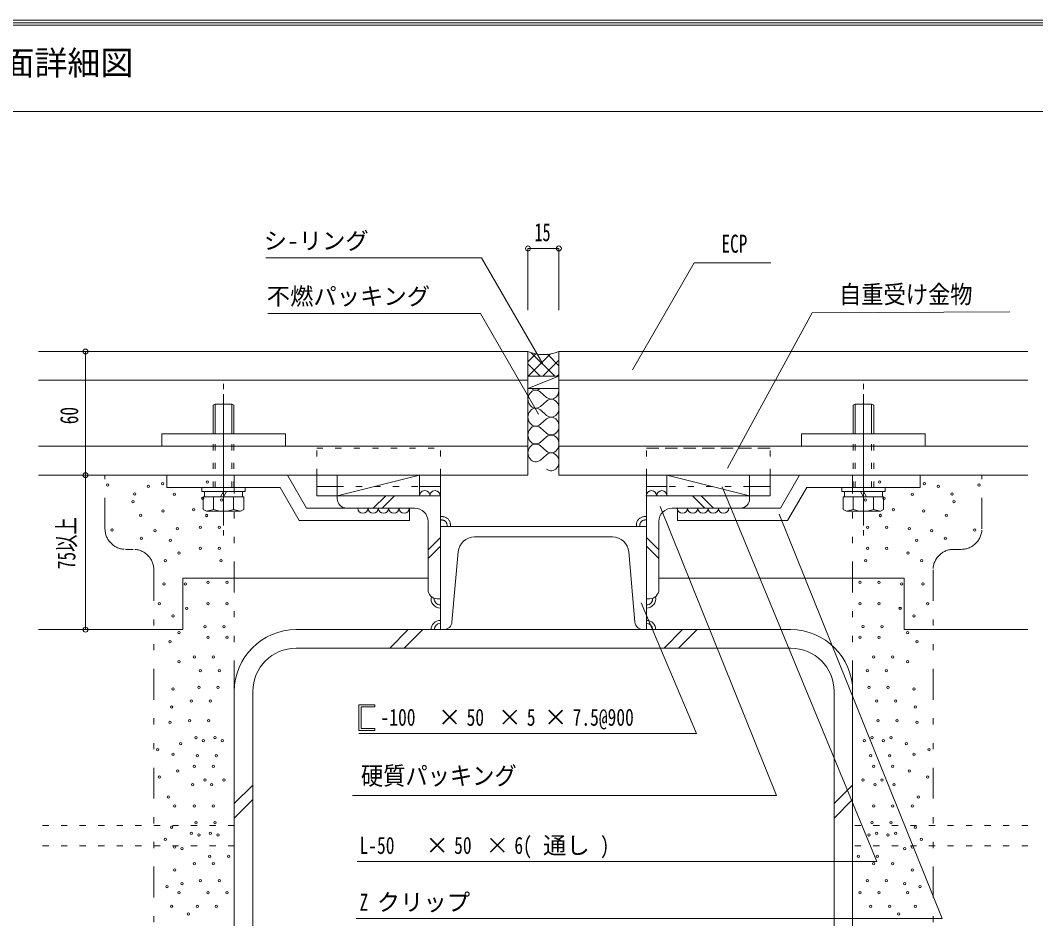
# Model space of a CAD drawing. Units: millimetres, scale not verified. Extents: x -1209 to 1209, y -852 to 852.
# Drawn here: x -93.2 to 399.3, y 416.4 to 852.4 of the extents above; entities that cross this region are included whole.
import ezdxf
from ezdxf.enums import TextEntityAlignment as Align

# ---------------------------------------------------------------- set-up
doc = ezdxf.new("R2010")
doc.units = ezdxf.units.MM
doc.header["$LTSCALE"] = 3
doc.linetypes.add('USER1', pattern=[3, 1, -2])
doc.linetypes.add('USER6', pattern=[16, 5, -3, 1, -3, 1, -3])
for name, color, linetype, lineweight in [('0-1_0-0WAKU', 7, 'Continuous', 18), ('0-2_0-1AL', 5, 'Continuous', 18), ('0-3_0-2SUNPO', 7, 'Continuous', 18), ('0-4_0-3STEEL', 6, 'Continuous', 18), ('0-5_0-4KANAMONO', 6, 'Continuous', 18), ('0-6_0-5FUKUSIZA', 3, 'Continuous', 18), ('0-7_0-6HIFUKU', 4, 'Continuous', 18), ('0-8_0-7KUTAI', 6, 'Continuous', 18)]:
    doc.layers.add(name, color=color, linetype=linetype, lineweight=lineweight)
doc.styles.add('ＭＳ ゴシック', font='')
doc.styles.get('ＭＳ ゴシック').set_extended_font_data('MS Gothic')

msp = doc.modelspace()

# ---------------------------------------------------------------- linework, layer by layer
at = {"layer": '0-1_0-0WAKU'}
for p, q in [((-1209.414, 852.414), (1209.414, 852.414)), ((-1208.207, 851.207), (1208.207, 851.207)), ((-1207, 850), (1207, 850)), ((-1207, 808.159), (1207, 808.159))]:
    msp.add_line(p, q, dxfattribs=at)
at = {"layer": '0-2_0-1AL'}
for p, q in [((-84.445, 691.682), (153.055, 691.682)), ((153.055, 691.666), (153.058, 631.667)), ((168.054, 691.667), (168.058, 631.667)), ((168.055, 691.682), (395.555, 691.682)), ((-84.445, 677.684), (153.055, 677.684)), ((168.055, 677.684), (395.555, 677.684)), ((-84.445, 645.683), (153.055, 645.683)), ((168.055, 645.683), (395.555, 645.683)), ((-84.445, 631.682), (153.055, 631.682)), ((168.055, 631.682), (395.555, 631.682))]:
    msp.add_line(p, q, dxfattribs=at)
at = {"layer": '0-3_0-2SUNPO'}
for p, q in [((153.054, 741.683), (153.054, 711.683)), ((203.688, 682.757), (233.693, 734.727)), ((233.693, 734.727), (270.893, 734.727)), ((130.009, 710.097), (26.9, 710.097)), ((158.217, 661.239), (130.009, 710.097)), ((249.894, 635.124), (290.913, 710.46)), ((386.768, 710.91), (290.913, 710.46)), ((-61.598, 691.683), (-61.598, 631.683)), ((-61.598, 556.684), (-61.598, 631.682)), ((247.24, 626.006), (322.287, 444.091)), ((217.212, 616.396), (273.675, 476.138)), ((274.927, 612.808), (353.936, 416.489)), ((207.935, 569.769), (234.835, 506.324)), ((-61.598, 556.684), (-25.555, 556.684)), ((72.142, 520.189), (70.99, 520.189)), ((72.142, 508.713), (72.142, 519.26)), ((234.835, 506.324), (70.99, 506.324)), ((273.675, 476.138), (67.954, 476.138)), ((322.287, 444.091), (70.167, 444.091)), ((353.936, 416.489), (69.726, 416.489))]:
    msp.add_line(p, q, dxfattribs=at)
for points in [[(153.054, 741.683), (168.054, 741.683), (168.054, 711.683)], [(160.258, 685.705), (130.55, 737.159), (25.899, 737.159)], [(78.78, 507.797), (78.78, 508.713), (72.142, 508.713)]]:
    msp.add_lwpolyline(points, dxfattribs=at)
msp.add_lwpolyline([(70.99, 507.797), (70.99, 520.189), (78.78, 520.189), (78.78, 519.26), (72.142, 519.26), (72.142, 508.713), (78.78, 508.713), (78.78, 507.797)], close=True, dxfattribs=at)
for centre, start, end in [((153.054, 741.683), 0, 180), ((153.054, 741.683), 180, 0), ((168.054, 741.683), 0, 180), ((168.054, 741.683), 180, 0), ((-61.599, 691.683), 0, 180), ((-61.599, 691.683), 180, 0), ((-61.599, 631.683), 0, 180), ((-61.599, 631.683), 0, 180), ((-61.599, 631.683), 0, 180), ((-61.599, 631.683), 180, 0), ((-61.599, 631.683), 180, 0), ((-61.599, 631.683), 180, 0), ((-61.599, 556.684), 0, 180), ((-61.599, 556.684), 0, 180), ((-61.599, 556.684), 180, 0), ((-61.599, 556.684), 180, 0)]:
    msp.add_arc(centre, 1.2, start, end, dxfattribs=at)
at = {"layer": '0-4_0-3STEEL', "linetype": 'USER1'}
for p, q in [((50.555, 644.684), (110.555, 644.684)), ((210.557, 644.684), (270.557, 644.684)), ((60.554, 626.183), (100.556, 626.183)), ((260.556, 626.183), (220.554, 626.183))]:
    msp.add_line(p, q, dxfattribs=at)
at = {"layer": '0-4_0-3STEEL'}
for p, q in [((110.555, 631.682), (110.555, 621.683)), ((210.555, 631.682), (210.555, 621.683)), ((50.555, 626.183), (60.554, 626.183)), ((100.556, 626.183), (110.555, 626.183)), ((220.554, 626.183), (210.555, 626.183)), ((270.555, 626.183), (260.556, 626.183)), ((60.554, 621.683), (60.554, 620.183)), ((78.002, 615.656), (84.029, 621.683)), ((82.244, 615.656), (88.271, 621.683)), ((110.555, 621.683), (110.555, 571.682)), ((210.555, 621.683), (210.555, 571.682)), ((238.866, 615.656), (232.839, 621.683)), ((243.108, 615.656), (237.081, 621.683)), ((260.556, 621.683), (260.556, 620.183)), ((65.054, 615.683), (98.054, 615.683)), ((256.056, 615.683), (223.056, 615.683)), ((104.555, 609.182), (104.555, 576.182)), ((216.555, 609.182), (216.555, 576.182)), ((104.555, 595.442), (110.555, 601.442)), ((216.555, 595.442), (210.555, 601.442)), ((104.555, 591.197), (110.555, 597.197)), ((216.555, 591.197), (210.555, 597.197)), ((109.055, 571.682), (110.555, 571.682)), ((212.055, 571.682), (210.555, 571.682))]:
    msp.add_line(p, q, dxfattribs=at)
for points in [[(50.555, 631.682), (50.555, 621.683), (110.555, 621.683)], [(270.555, 631.682), (270.555, 621.683), (210.555, 621.683)]]:
    msp.add_lwpolyline(points, dxfattribs=at)
for centre, radius, start, end in [((65.054, 620.183), 4.5, 180, 270), ((256.056, 620.183), 4.5, 270, 0), ((98.054, 609.182), 6.5, 0, 90), ((223.056, 609.182), 6.5, 90, 180), ((109.055, 576.182), 4.5, 180, 270), ((212.055, 576.182), 4.5, 270, 0)]:
    msp.add_arc(centre, radius, start, end, dxfattribs=at)
at = {"layer": '0-5_0-4KANAMONO'}
for p, q in [((5.352, 673.385), (5.352, 676.016)), ((315.758, 673.385), (315.758, 676.016)), ((5.352, 607.286), (5.352, 671.045)), ((315.758, 607.286), (315.758, 671.045)), ((1.353, 666.158), (0.354, 665.579)), ((0.354, 651.656), (0.354, 665.579)), ((1.353, 651.656), (1.353, 666.158)), ((1.353, 666.158), (9.355, 666.158)), ((9.355, 666.158), (10.353, 665.579)), ((9.355, 651.656), (9.355, 666.158)), ((10.353, 651.656), (10.353, 665.579)), ((311.756, 666.158), (310.757, 665.579)), ((310.757, 651.656), (310.757, 665.579)), ((311.756, 651.656), (311.756, 666.158)), ((319.757, 666.158), (311.756, 666.158)), ((319.757, 666.158), (320.756, 665.579)), ((319.757, 651.656), (319.757, 666.158)), ((320.756, 651.656), (320.756, 665.579)), ((-24.648, 645.656), (-24.648, 651.656)), ((35.353, 651.656), (-24.648, 651.656)), ((35.353, 645.656), (35.353, 651.656)), ((285.758, 645.656), (285.758, 651.656)), ((285.758, 651.656), (345.758, 651.656)), ((345.758, 645.656), (345.758, 651.656)), ((-24.648, 645.656), (35.353, 645.656)), ((345.758, 645.656), (285.758, 645.656)), ((-22.148, 625.658), (-22.148, 631.658)), ((-22.148, 631.658), (36.317, 631.658)), ((36.317, 631.658), (45.554, 615.656)), ((284.793, 631.658), (275.556, 615.656)), ((343.258, 631.658), (284.793, 631.658)), ((343.258, 625.658), (343.258, 631.658)), ((32.852, 625.658), (-22.148, 625.658)), ((-5.148, 623.657), (-5.148, 625.658)), ((-0.915, 625.658), (20.085, 625.658)), ((15.852, 623.657), (15.852, 625.658)), ((32.852, 625.658), (42.089, 609.656)), ((288.258, 625.658), (279.021, 609.656)), ((288.258, 625.658), (343.258, 625.658)), ((322.026, 625.658), (301.026, 625.658)), ((305.258, 623.657), (305.258, 625.658)), ((326.258, 623.657), (326.258, 625.658)), ((-5.148, 623.657), (15.852, 623.657)), ((-4.461, 615.059), (-4.461, 621.158)), ((-4.461, 621.158), (15.168, 621.158)), ((-3.846, 621.158), (-3.846, 623.657)), ((0.444, 614.981), (0.444, 621.158)), ((3.909, 621.158), (5.352, 623.657)), ((5.352, 621.158), (6.795, 623.657)), ((10.261, 614.981), (10.261, 621.158)), ((14.553, 621.158), (14.553, 623.657)), ((15.168, 615.059), (15.168, 621.158)), ((326.258, 623.657), (305.258, 623.657)), ((305.942, 615.059), (305.942, 621.158)), ((325.571, 621.158), (305.942, 621.158)), ((306.557, 621.158), (306.557, 623.657)), ((310.85, 614.981), (310.85, 621.158)), ((315.758, 621.158), (314.315, 623.657)), ((317.201, 621.158), (315.758, 623.657)), ((320.666, 614.981), (320.666, 621.158)), ((324.956, 621.158), (324.956, 623.657)), ((325.571, 615.059), (325.571, 621.158)), ((-2.898, 614.156), (-4.461, 615.059)), ((0.444, 614.981), (-2.898, 614.156)), ((-2.898, 614.156), (13.602, 614.156)), ((95.555, 615.656), (45.554, 615.656)), ((95.555, 615.656), (95.555, 609.656)), ((225.556, 615.656), (225.556, 609.656)), ((225.556, 615.656), (275.556, 615.656)), ((324.008, 614.156), (307.508, 614.156)), ((320.666, 614.981), (324.008, 614.156)), ((324.008, 614.156), (325.571, 615.059)), ((95.555, 609.656), (42.089, 609.656)), ((225.556, 609.656), (279.021, 609.656)), ((5.352, 602.312), (5.352, 604.946)), ((315.758, 602.312), (315.758, 604.946))]:
    msp.add_line(p, q, dxfattribs=at)
at = {"layer": '0-5_0-4KANAMONO', "linetype": 'USER1'}
for p, q in [((0.354, 625.658), (0.354, 651.656)), ((1.353, 625.658), (1.353, 651.656)), ((9.355, 625.658), (9.355, 651.656)), ((10.353, 625.658), (10.353, 651.656)), ((310.757, 625.658), (310.757, 651.656)), ((311.756, 625.658), (311.756, 651.656)), ((319.757, 625.658), (319.757, 651.656)), ((320.756, 625.658), (320.756, 651.656)), ((110.555, 631.682), (110.555, 644.684)), ((210.555, 631.682), (210.555, 644.684))]:
    msp.add_line(p, q, dxfattribs=at)
for points in [[(50.555, 631.682), (50.555, 644.684), (110.555, 644.684)], [(270.555, 631.682), (270.555, 644.684), (210.555, 644.684)]]:
    msp.add_lwpolyline(points, dxfattribs=at)
at = {"layer": '0-5_0-4KANAMONO'}
for points in [[(10.261, 614.981), (13.602, 614.156), (15.168, 615.059)], [(310.85, 614.981), (307.508, 614.156), (305.942, 615.059)]]:
    msp.add_lwpolyline(points, dxfattribs=at)
for centre, start, end in [((5.352, 629.156), 250.903, 289.09698), ((315.758, 629.156), 250.90302, 289.097)]:
    msp.add_arc(centre, 15, start, end, dxfattribs=at)
at = {"layer": '0-6_0-5FUKUSIZA'}
for p, q in [((153.055, 686.684), (156.91, 690.54)), ((153.108, 679.666), (163.934, 690.493)), ((154.645, 691.099), (166.078, 679.667)), ((162.514, 690.301), (168.055, 684.761)), ((168.054, 691.667), (168.056, 673.667)), ((153.055, 689.545), (153.055, 673.666)), ((153.055, 685.618), (159.007, 679.667)), ((160.179, 679.667), (168.055, 687.543)), ((167.25, 679.667), (168.055, 680.472)), ((153.055, 679.666), (168.055, 679.667)), ((168.055, 679.667), (153.056, 673.667)), ((168.056, 673.667), (153.055, 673.667)), ((162.056, 669.378), (159.056, 671.984)), ((162.056, 667.641), (159.056, 665.035)), ((162.056, 660.691), (159.056, 663.297)), ((162.057, 658.954), (159.057, 656.348)), ((162.057, 652.005), (159.057, 654.611)), ((162.057, 650.267), (159.057, 647.661)), ((162.058, 643.318), (159.058, 645.924)), ((162.058, 641.581), (159.058, 638.975)), ((60.451, 621.657), (60.451, 631.656)), ((60.451, 621.657), (100.45, 631.656)), ((60.451, 631.656), (100.45, 631.656)), ((100.45, 631.656), (100.45, 621.657)), ((220.454, 631.656), (220.454, 621.657)), ((260.453, 621.657), (220.454, 631.656)), ((260.453, 631.656), (220.454, 631.656)), ((260.453, 621.657), (260.453, 631.656)), ((100.45, 621.657), (60.451, 621.657)), ((220.454, 621.657), (260.453, 621.657))]:
    msp.add_line(p, q, dxfattribs=at)
for points in [[(115.427, 606.682), (115.427, 607.13), (115.426, 607.318), (115.421, 607.541), (115.408, 607.794), (115.381, 608.071), (115.338, 608.364), (115.274, 608.668), (115.183, 608.977), (115.064, 609.284), (114.911, 609.583), (114.727, 609.871), (114.516, 610.145), (114.281, 610.4), (114.025, 610.635), (113.751, 610.846), (113.462, 611.029), (113.162, 611.181), (112.855, 611.301), (112.546, 611.391), (112.241, 611.455), (111.947, 611.498), (111.67, 611.525), (111.416, 611.538), (111.192, 611.543), (110.555, 611.544)], [(205.684, 606.682), (205.684, 607.13), (205.685, 607.318), (205.69, 607.541), (205.703, 607.794), (205.729, 608.071), (205.773, 608.364), (205.837, 608.668), (205.927, 608.977), (206.047, 609.284), (206.2, 609.583), (206.383, 609.871), (206.594, 610.145), (206.83, 610.4), (207.086, 610.635), (207.36, 610.846), (207.649, 611.029), (207.949, 611.181), (208.256, 611.301), (208.565, 611.391), (208.87, 611.455), (209.164, 611.498), (209.441, 611.525), (209.694, 611.538), (209.918, 611.543), (210.555, 611.544)], [(113.806, 606.682), (113.806, 606.981), (113.805, 607.106), (113.802, 607.256), (113.793, 607.425), (113.776, 607.609), (113.747, 607.805), (113.704, 608.008), (113.644, 608.214), (113.564, 608.418), (113.462, 608.617), (113.34, 608.809), (113.2, 608.991), (113.043, 609.162), (112.872, 609.318), (112.689, 609.458), (112.497, 609.579), (112.297, 609.681), (112.092, 609.76), (111.885, 609.82), (111.682, 609.863), (111.485, 609.892), (111.3, 609.909), (111.131, 609.918), (110.981, 609.921), (110.555, 609.922)], [(207.305, 606.682), (207.305, 606.981), (207.305, 607.106), (207.309, 607.256), (207.318, 607.425), (207.335, 607.609), (207.364, 607.805), (207.407, 608.008), (207.467, 608.214), (207.547, 608.418), (207.648, 608.617), (207.771, 608.809), (207.911, 608.991), (208.068, 609.162), (208.239, 609.318), (208.421, 609.458), (208.614, 609.579), (208.814, 609.681), (209.019, 609.76), (209.225, 609.82), (209.429, 609.863), (209.625, 609.892), (209.81, 609.909), (209.98, 609.918), (210.13, 609.921), (210.555, 609.922)]]:
    msp.add_lwpolyline(points, dxfattribs=at)
for centre, radius, start, end in [((160.553, 710.173), 19.968, 247.94207, 292.06481), ((102.949, 621.658), 2.5, 0.00299, 180.00299), ((107.949, 621.658), 2.5, 0.00299, 180.00299), ((212.955, 621.658), 2.5, 359.99701, 179.99701), ((217.955, 621.658), 2.5, 359.99701, 179.99701), ((72.951, 615.658), 2.5, 179.99699, 359.99699), ((77.951, 615.658), 2.5, 179.99699, 359.99699), ((82.951, 615.658), 2.5, 179.99699, 359.99699), ((87.951, 615.658), 2.5, 179.99699, 359.99699), ((92.951, 615.657), 2.5, 179.99699, 359.99699), ((227.953, 615.657), 2.5, 180.00301, 0.00301), ((232.953, 615.658), 2.5, 180.00301, 0.00301), ((237.953, 615.658), 2.5, 180.00301, 0.00301), ((242.953, 615.658), 2.5, 180.00301, 0.00301), ((247.953, 615.658), 2.5, 180.00301, 0.00301), ((110.555, 571.682), 4.5, 166.63134, 270), ((110.555, 571.682), 3, 175.15489, 270), ((210.555, 571.682), 4.5, 270, 13.37074), ((210.555, 571.682), 3, 270, 4.84864), ((110.555, 556.682), 4.5, 89.99981, 180), ((110.555, 556.682), 3, 90, 180), ((210.555, 556.682), 4.5, 0, 90), ((210.555, 556.682), 3, 0, 90)]:
    msp.add_arc(centre, radius, start, end, dxfattribs=at)
for centre, start_param, end_param in [((156.806, 668.509), 5.6396793, 10.068284), ((156.805, 677.196), 2.5191759, 3.7640094), ((164.306, 672.853), 2.4980866, 4.712389), ((164.306, 664.166), 2.4980866, 6.9268151), ((156.806, 659.822), 5.6396793, 10.068284), ((164.307, 655.48), 2.4980866, 6.9268151), ((156.807, 651.136), 5.6396793, 10.068284), ((164.308, 646.793), 2.4980866, 6.9268151), ((156.808, 642.449), 5.6396793, 10.068284), ((164.308, 638.106), 2.4980866, 6.9268151)]:
    msp.add_ellipse(centre, major_axis=(0, 4.343), ratio=0.863352, start_param=start_param, end_param=end_param, dxfattribs=at)
at = {"layer": '0-7_0-6HIFUKU', "linetype": 'USER6'}
for p, q in [((-52.148, 605.658), (-52.148, 631.658)), ((10.551, 526.682), (10.551, 631.683)), ((310.558, 526.682), (310.558, 631.683)), ((373.258, 605.658), (373.258, 631.658)), ((-42.148, 595.658), (-38.445, 595.658)), ((363.258, 595.658), (359.555, 595.658)), ((-28.445, 585.658), (-28.445, 277.683)), ((349.554, 585.658), (349.554, 277.683))]:
    msp.add_line(p, q, dxfattribs=at)
at = {"layer": '0-7_0-6HIFUKU'}
for centre in [(-50.771, 626.808), (-31.059, 626.22), (-24.174, 627.541), (-2.551, 628.325), (323.66, 628.325), (345.283, 627.541), (352.168, 626.22), (371.879, 626.808), (-37.702, 622.529), (-18.46, 622.387), (-4.68, 620.482), (325.789, 620.482), (339.569, 622.387), (358.811, 622.529), (-38.58, 618.87), (4.395, 619.586), (316.714, 619.586), (359.688, 618.87), (-34.889, 612.227), (-23.95, 614.32), (-9.162, 614.881), (-2.888, 612.08), (323.996, 612.08), (330.27, 614.881), (345.059, 614.32), (355.998, 612.227), (-16.985, 605.67), (-5.914, 606.408), (3.301, 606.408), (317.808, 606.408), (327.022, 606.408), (338.094, 605.67), (-48.711, 605.037), (-34.466, 601.052), (-27.823, 604.743), (348.932, 604.743), (355.575, 601.052), (369.82, 605.037), (-20.477, 600.092), (-5.914, 596.075), (3.301, 596.075), (317.808, 596.075), (327.022, 596.075), (341.586, 600.092), (-16.247, 593.86), (337.356, 593.86), (-22.89, 590.17), (4.171, 590.121), (316.938, 590.121), (343.999, 590.17), (-23.565, 578.863), (-13.231, 578.863), (-2.16, 579.601), (7.055, 579.601), (314.054, 579.601), (323.268, 579.601), (334.34, 578.863), (344.674, 578.863), (-25.856, 569.267), (-12.493, 567.053), (-2.16, 569.267), (7.055, 569.267), (314.054, 569.267), (323.268, 569.267), (333.602, 567.053), (346.965, 569.267), (-19.136, 563.362), (340.245, 563.362), (-3.636, 558.195), (5.578, 558.195), (315.53, 558.195), (324.745, 558.195), (-16.184, 555.243), (-2.16, 553.028), (7.055, 553.028), (314.054, 553.028), (323.268, 553.028), (337.293, 555.243), (-20.613, 550.814), (341.721, 550.814), (-8.803, 543.433), (0.412, 543.433), (320.697, 543.433), (329.912, 543.433), (-16.184, 541.218), (-5.85, 536.79), (3.364, 536.79), (317.745, 536.79), (326.959, 536.79), (337.293, 541.218), (-19.136, 527.932), (-6.588, 528.67), (2.626, 528.67), (318.483, 528.67), (327.697, 528.67), (340.245, 527.932), (-10.279, 522.027), (-1.065, 522.027), (322.173, 522.027), (331.388, 522.027), (-19.875, 519.075), (340.983, 519.075), (-11.017, 512.432), (-1.803, 512.432), (322.912, 512.432), (332.126, 512.432), (-20.613, 511.693), (341.721, 511.693), (-8.065, 504.312), (-4.374, 502.836), (1.15, 504.312), (4.84, 502.836), (316.268, 502.836), (319.959, 504.312), (325.483, 502.836), (329.173, 504.312), (-26.518, 498.407), (-15.446, 501.36), (336.555, 501.36), (347.626, 498.407), (-19.136, 496.193), (-7.326, 495.455), (1.888, 495.455), (319.221, 495.455), (328.435, 495.455), (340.245, 496.193), (-16.922, 488.074), (-8.803, 490.288), (0.412, 490.288), (320.697, 490.288), (329.912, 490.288), (338.031, 488.074), (-25.78, 485.121), (-3.636, 483.645), (5.578, 483.645), (315.53, 483.645), (324.745, 483.645), (346.888, 485.121), (-9.541, 481.43), (-0.326, 481.43), (321.435, 481.43), (330.65, 481.43), (-21.351, 475.526), (342.46, 475.526), (-18.398, 471.097), (-8.803, 471.097), (0.412, 471.097), (320.697, 471.097), (329.912, 471.097), (339.507, 471.097), (-8.065, 462.977), (1.15, 462.977), (319.959, 462.977), (329.173, 462.977), (-19.875, 460.763), (-10.279, 457.811), (-1.065, 457.811), (322.173, 457.811), (331.388, 457.811), (340.983, 460.763), (-22.827, 454.858), (-6.588, 457.073), (2.626, 457.073), (318.483, 457.073), (327.697, 457.073), (343.936, 454.858), (-18.398, 451.168), (-14.708, 450.429), (335.817, 450.429), (339.507, 451.168), (-8.803, 443.048), (-1.422, 446.739), (0.412, 443.048), (7.793, 446.739), (313.316, 446.739), (320.697, 443.048), (322.53, 446.739), (329.912, 443.048), (-18.398, 440.096), (339.507, 440.096), (-14.708, 433.453), (-5.85, 434.929), (3.364, 434.929), (317.745, 434.929), (326.959, 434.929), (335.817, 433.453), (-22.089, 431.976), (-16.184, 429.024), (-2.16, 429.024), (7.055, 429.024), (314.054, 429.024), (323.268, 429.024), (337.293, 429.024), (343.198, 431.976), (-19.875, 422.381), (-11.755, 418.69), (-7.326, 422.381), (1.888, 422.381), (319.221, 422.381), (328.435, 422.381), (332.864, 418.69), (340.983, 422.381)]:
    msp.add_circle(centre, 0.567, dxfattribs=at)
at = {"layer": '0-7_0-6HIFUKU', "linetype": 'USER6'}
for centre, start, end in [((-42.148, 605.658), 180, 270), ((363.258, 605.658), 270, 0), ((-38.445, 585.658), 0, 90), ((359.555, 585.658), 90, 180)]:
    msp.add_arc(centre, 10, start, end, dxfattribs=at)
at = {"layer": '0-8_0-7KUTAI'}
for p, q in [((210.555, 606.682), (110.555, 606.682)), ((110.555, 606.682), (110.555, 556.682)), ((210.555, 606.682), (110.555, 606.682)), ((210.555, 606.682), (210.555, 556.682)), ((210.555, 606.682), (210.555, 556.682)), ((193.975, 601.682), (127.136, 601.682)), ((119.166, 594.379), (116.19, 560.364)), ((201.944, 594.379), (204.921, 560.355)), ((-14.445, 581.682), (-14.445, 556.682)), ((-14.445, 581.682), (104.555, 581.682)), ((-84.445, 556.682), (-14.445, 556.682)), ((40.555, 556.682), (280.555, 556.682)), ((85.989, 547.682), (94.989, 556.682)), ((93.06, 547.682), (102.06, 556.682)), ((110.555, 556.682), (112.277, 556.713)), ((111.153, 556.682), (110.555, 556.682)), ((208.825, 556.705), (209.958, 556.682)), ((209.958, 556.682), (210.555, 556.682)), ((209.958, 556.682), (210.555, 556.682)), ((219.051, 547.682), (228.051, 556.682)), ((226.122, 547.682), (235.122, 556.682)), ((335.555, 556.682), (395.555, 556.682)), ((40.555, 547.682), (280.555, 547.682)), ((10.555, 526.682), (10.555, 286.682)), ((19.555, 526.682), (19.555, 286.682)), ((301.555, 526.682), (301.555, 286.682)), ((310.555, 526.682), (310.555, 286.682)), ((10.555, 472.248), (19.555, 481.248)), ((301.555, 472.248), (310.555, 481.248)), ((10.555, 465.177), (19.555, 474.177)), ((301.555, 465.177), (310.555, 474.177))]:
    msp.add_line(p, q, dxfattribs=at)
at = {"layer": '0-8_0-7KUTAI', "linetype": 'USER1'}
for p, q in [((10.555, 461.682), (-84.445, 461.682)), ((395.555, 461.682), (310.555, 461.682)), ((10.555, 451.682), (-84.445, 451.682)), ((395.555, 451.682), (310.555, 451.682))]:
    msp.add_line(p, q, dxfattribs=at)
at = {"layer": '0-8_0-7KUTAI'}
msp.add_lwpolyline([(216.555, 581.682), (335.555, 581.682), (335.555, 556.682)], dxfattribs=at)
for centre, radius, start, end in [((127.136, 593.682), 8, 90, 175), ((193.975, 593.682), 8, 5, 90), ((40.555, 526.682), 30, 90, 180), ((112.205, 560.712), 4, 271.02424, 355), ((208.906, 560.704), 4, 185, 268.84622), ((280.555, 526.682), 30, 0, 90), ((40.555, 526.682), 21, 90, 180), ((280.555, 526.682), 21, 0, 90)]:
    msp.add_arc(centre, radius, start, end, dxfattribs=at)

# ---------------------------------------------------------------- texts
at = {"layer": '0-1_0-0WAKU', "style": 'ＭＳ ゴシック'}
msp.add_text('中間部垂直・水平断面詳細図', height=11.72, dxfattribs=at).set_placement((-246.2, 822.385), align=Align.BOTTOM_LEFT)
at = {"layer": '0-3_0-2SUNPO', "style": 'ＭＳ ゴシック'}
for s, height, width, p in [('15', 8.791, 0.65, (156.225, 742.583)), ('ECP', 8.798, 0.7, (246.891, 736.959)), ('自重受け金物', 8.791, 0.9, (303.939, 712.351)), ('-100', 8.303, 0.75, (81.549, 507.531)), ('50', 8.303, 0.75, (123.273, 507.531)), ('5', 8.303, 0.75, (152.478, 507.531)), ('7.5@900', 8.303, 0.75, (174.727, 507.531)), ('硬質パッキング', 8.791, 0.9, (72.023, 478.721)), ('L-50', 8.303, 0.75, (71.343, 445.342)), ('50', 8.303, 0.75, (117.24, 445.342)), ('6(', 8.303, 0.75, (146.445, 445.342)), (')', 8.303, 0.75, (188.161, 445.342)), ('Z', 8.303, 0.75, (71.343, 417.74))]:
    msp.add_text(s, height=height, dxfattribs=dict(at, width=width)).set_placement(p, align=Align.BOTTOM_LEFT)
for s, p in [('シ-リング', (24.836, 738.775)), ('不燃パッキング', (26.302, 711.826)), ('×', (109.371, 507.531)), ('×', (138.575, 507.531)), ('×', (160.824, 507.531)), ('×', (103.338, 445.342)), ('×', (132.542, 445.342)), ('通し', (160.356, 445.342)), ('クリップ', (79.689, 417.74))]:
    msp.add_text(s, height=8.303, dxfattribs=at).set_placement(p, align=Align.BOTTOM_LEFT)
at = {"layer": '0-3_0-2SUNPO', "style": 'ＭＳ ゴシック', "width": 0.7}
for s, p in [('60', (-62.499, 656.378)), ('75以上', (-63.831, 586.033))]:
    msp.add_text(s, height=8.798, rotation=90, dxfattribs=at).set_placement(p, align=Align.BOTTOM_LEFT)

doc.saveas('drawing.dxf')
